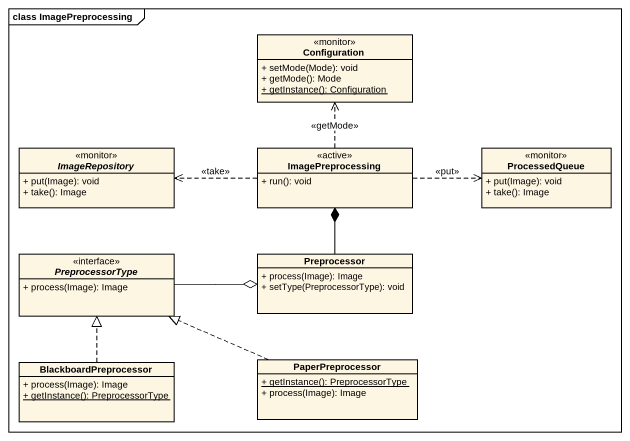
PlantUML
@startuml
mainframe class ImagePreprocessing
hide circle
hide empty members
skinparam classAttributeIconSize 0
class Configuration <<monitor>> {
  + setMode(Mode): void
  + getMode(): Mode
  {static} + getInstance(): Configuration
}
interface ImageRepository <<monitor>> {
  + put(Image): void
  + take(): Image
}
class ImagePreprocessing <<active>> {
  + run(): void
}
class ProcessedQueue <<monitor>> {
  + put(Image): void
  + take(): Image
}
interface PreprocessorType <<interface>> {
  + process(Image): Image
}
class Preprocessor {
  + process(Image): Image
  + setType(PreprocessorType): void
}
class BlackboardPreprocessor {
  + process(Image): Image
  {static} + getInstance(): PreprocessorType
}
class PaperPreprocessor {
  {static} + getInstance(): PreprocessorType
  + process(Image): Image
}
ImagePreprocessing .up.> Configuration : <<getMode>>
ImagePreprocessing .left.> ImageRepository : <<take>>
ImagePreprocessing .right.> ProcessedQueue : <<put>>
PreprocessorType -right-o Preprocessor
Preprocessor -up-* ImagePreprocessing
BlackboardPreprocessor .up.|> PreprocessorType
PaperPreprocessor .left.|> PreprocessorType
@enduml
